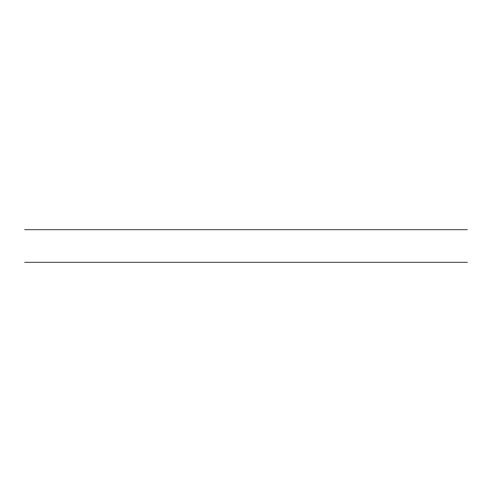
<?xml version="1.0" encoding="UTF-8"?>
<svg xmlns="http://www.w3.org/2000/svg" width="492" height="492" viewBox="0 0 492 492"><rect width="100%" height="100%" fill="white"/><g stroke="black" fill="none" stroke-linecap="round" stroke-linejoin="round"><path stroke-width="0.74" d="M24.6 229.758L467.4 229.758M24.6 262.242L467.4 262.242"/></g></svg>
